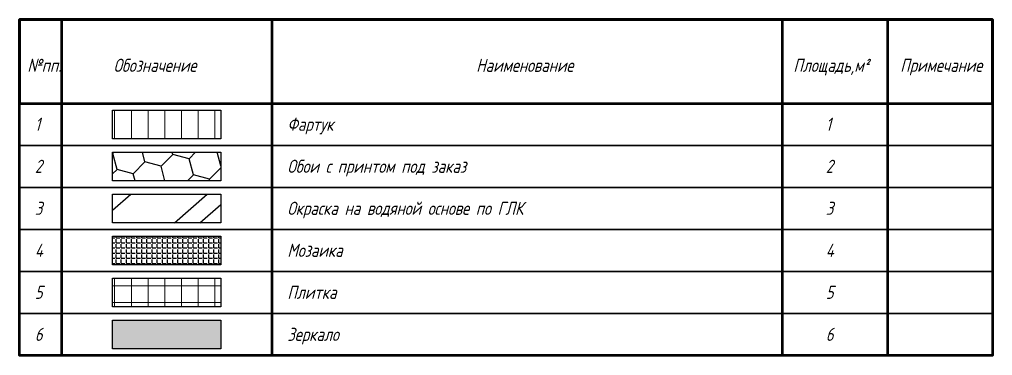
# Model space of a CAD drawing. Header units: millimetres. Extents: x 653176 to 972033, y 753746 to 925850.
# Drawn here: x 929847 to 939097, y 784157 to 787357 of the extents above; entities that cross this region are included whole.
import ezdxf

# ---------------------------------------------------------------- set-up
doc = ezdxf.new("R2010")
doc.units = ezdxf.units.MM
doc.header["$LTSCALE"] = 10
for name, color, linetype, lineweight in [('stamp', 253, 'Continuous', 18), ('А-Мебель', 24, 'Continuous', 5), ('размh150', 7, 'Continuous', 9), ('размеры', 250, 'Continuous', 0), ('Стены', 7, 'Continuous', 25)]:
    doc.layers.add(name, color=color, linetype=linetype, lineweight=lineweight)
doc.styles.add('ГОСТ тип А', font='gost_a.shx', dxfattribs={"oblique": 15, "height": 125})

msp = doc.modelspace()

# ---------------------------------------------------------------- hatches: boundary and pattern name
at = {"layer": 'А-Мебель'}
h = msp.add_hatch(color=254, dxfattribs=at)
h.set_gradient(color1=(198, 227, 236), rotation=30, one_color=1, tint=1, name='CYLINDER')
h.paths.add_polyline_path([(930732.2, 784221.7), (931760.9, 784221.7), (931760.9, 784493), (930732.2, 784493)])
at = {"layer": 'размеры', "lineweight": 9}
h = msp.add_hatch(dxfattribs=at)
h.set_pattern_fill('ANSI31', color=252, scale=50, angle=45)
h.set_pattern_definition([(90, (0, -3690.03), (-158.75, 1e-14), [])])
h.paths.add_polyline_path([(930732.2, 786221.7), (931760.9, 786221.7), (931760.9, 786493), (930732.2, 786493)])
at = {"layer": 'размеры', "lineweight": 25}
h = msp.add_hatch(dxfattribs=at)
h.set_pattern_fill('HONEY', color=252, scale=50, angle=45)
h.set_pattern_definition([(45, (0, -3690.03), (71.165679, 265.593926), [158.75, -317.5]), (165, (0, -3690.03), (-265.593926, -71.165678), [158.75, -317.5]), (105, (0, -3690.03), (-194.428248, 194.428248), [-317.5, 158.75])])
h.paths.add_polyline_path([(930732.2, 785821.7), (931760.9, 785821.7), (931760.9, 786093), (930732.2, 786093)])
at = {"layer": 'размеры', "lineweight": 25, "ltscale": 50}
h = msp.add_hatch(dxfattribs=at)
h.set_pattern_fill('ANSI34', color=252, scale=50, angle=356.18274)
h.set_pattern_definition([(41.18274, (335567.8, -69918.7), (-627.1857, 716.8642), []), (41.18274, (335791.8, -69933.6), (-627.1857, 716.8642), []), (41.18274, (336015.8, -69948.6), (-627.1857, 716.8642), []), (41.18274, (336239.8, -69963.5), (-627.1857, 716.8642), [])])
h.paths.add_polyline_path([(930732.2, 785421.7), (931760.9, 785421.7), (931760.9, 785693), (930732.2, 785693)])
at = {"layer": 'размеры', "lineweight": 9}
h = msp.add_hatch(dxfattribs=at)
h.set_pattern_fill('ANSI37', color=252, scale=50, angle=45)
h.set_pattern_definition([(90, (0, -3690.03), (-158.75, 1e-14), []), (180, (0, -3690.03), (-1e-14, -158.75), [])])
h.paths.add_polyline_path([(930732.2, 784621.7), (931760.9, 784621.7), (931760.9, 784893), (930732.2, 784893)])
at = {"layer": 'Стены', "lineweight": 25}
h = msp.add_hatch(dxfattribs=at)
h.set_pattern_fill('ANGLE', color=252, scale=7)
h.set_pattern_definition([(0, (0, -3690.03), (0, 48.895), [35.56, -13.335]), (90, (0, -3690.03), (-48.895, 3e-15), [35.56, -13.335])])
h.paths.add_polyline_path([(930732.2, 785021.7), (931760.9, 785021.7), (931760.9, 785293), (930732.2, 785293)])

# ---------------------------------------------------------------- linework, layer by layer
at = {"layer": 'размh150', "color": 1, "lineweight": 50}
for points in [[(929846.6, 787357.3), (939096.6, 787357.3), (939096.6, 784157.3), (929846.6, 784157.3)], [(929846.6, 786557.3), (939096.6, 786557.3), (939096.6, 787357.3), (929846.6, 787357.3)]]:
    msp.add_lwpolyline(points, close=True, dxfattribs=at)
for points in [[(930246.6, 787357.3), (930246.6, 784157.3)], [(932246.6, 787357.3), (932246.6, 784157.3)], [(937096.6, 787357.3), (937096.6, 784157.3)], [(938096.6, 787357.3), (938096.6, 784157.3)]]:
    msp.add_lwpolyline(points, dxfattribs=at)
at = {"layer": 'размh150', "color": 1, "lineweight": 30}
for points in [[(929846.6, 786157.3), (939096.6, 786157.3)], [(939096.6, 785757.3), (929846.6, 785757.3)], [(929846.6, 785357.3), (939096.6, 785357.3)], [(939096.6, 784957.3), (929846.6, 784957.3)], [(929846.6, 784557.3), (939096.6, 784557.3)]]:
    msp.add_lwpolyline(points, dxfattribs=at)
at = {"layer": 'Стены', "lineweight": 25}
for points in [[(930732.2, 786493), (931760.9, 786493), (931760.9, 786221.7), (930732.2, 786221.7)], [(930732.2, 786093), (931760.9, 786093), (931760.9, 785821.7), (930732.2, 785821.7)], [(930732.2, 785693), (931760.9, 785693), (931760.9, 785421.7), (930732.2, 785421.7)], [(930732.2, 785293), (931760.9, 785293), (931760.9, 785021.7), (930732.2, 785021.7)], [(930732.2, 784893), (931760.9, 784893), (931760.9, 784621.7), (930732.2, 784621.7)], [(930732.2, 784493), (931760.9, 784493), (931760.9, 784221.7), (930732.2, 784221.7)]]:
    msp.add_lwpolyline(points, close=True, dxfattribs=at)

# ---------------------------------------------------------------- texts
at = {"layer": 'stamp', "style": 'ГОСТ тип А', "oblique": 15}
for s, p in [('№пп.', (929921.6, 786858.1)), ('Обозначение', (930741.1, 786858.1)), ('Наименование', (934188.4, 786858.1)), ('Площадь,м²', (937203.1, 786858.1)), ('Примечание', (938219.1, 786858.1)), ('1', (929993.1, 786296.8)), ('Фартук', (932393.1, 786296.8)), ('1', (937511.8, 786296.8)), ('2', (929993.1, 785896.8)), ('Обои с принтом под заказ', (932393.1, 785896.8)), ('2', (937511.8, 785896.8)), ('3', (929993.1, 785496.8)), ('Окраска на водяной основе по ГЛК', (932393.1, 785496.8)), ('3', (937511.8, 785496.8)), ('4', (929993.1, 785096.8)), ('Мозаика ', (932393.1, 785096.8)), ('4', (937511.8, 785096.8)), ('5', (929993.1, 784696.8)), ('Плитка', (932393.1, 784696.8)), ('5', (937511.8, 784696.8)), ('6', (929993.1, 784296.8)), ('Зеркало', (932393.1, 784296.8)), ('6', (937511.8, 784296.8))]:
    msp.add_text(s, height=125, dxfattribs=at).set_placement(p)

doc.saveas('drawing.dxf')
